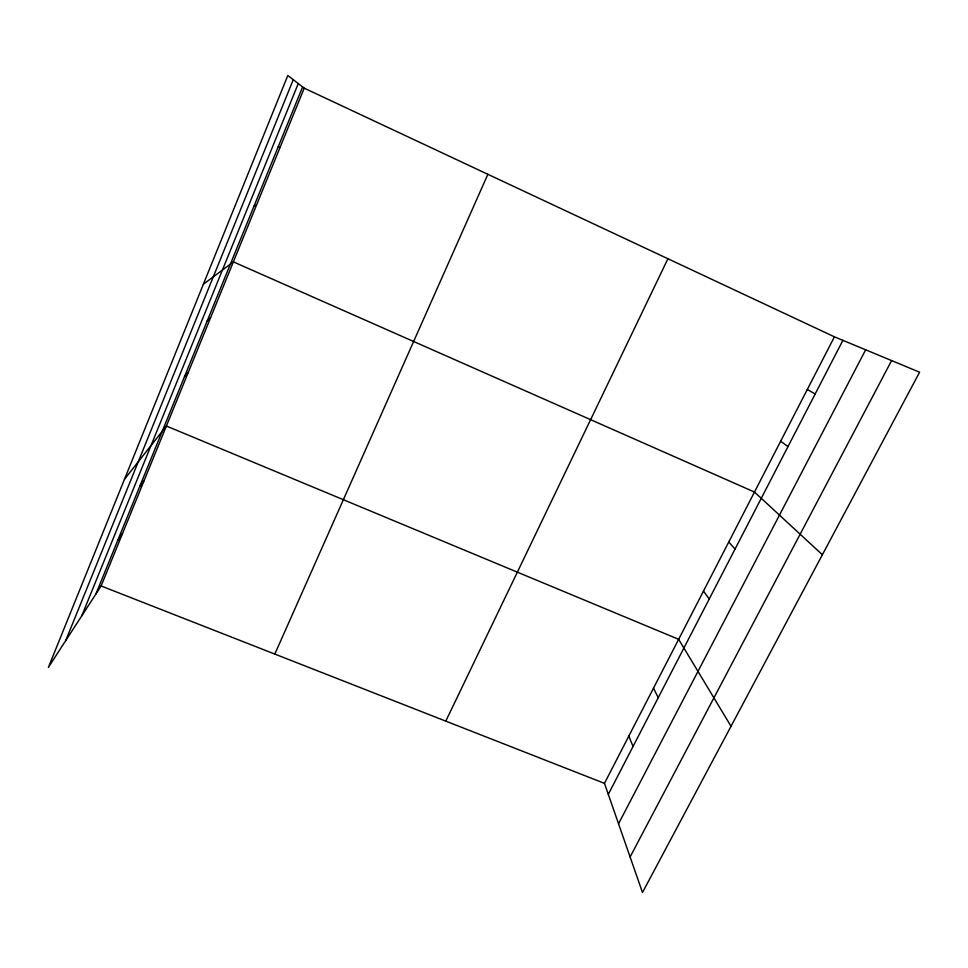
<?xml version="1.0" encoding="UTF-8"?>
<svg xmlns="http://www.w3.org/2000/svg" width="968" height="968" viewBox="0 0 968 968"><rect width="100%" height="100%" fill="white"/><g stroke="black" fill="none" stroke-linecap="round" stroke-linejoin="round"><path stroke-width="1.45" d="M65.703 640.635L293.256 79.703M81.76 615.854L298.265 83.563M95.868 594.074L302.609 86.938M101.12 585.967L304.23 88.173L287.811 75.492L48.4 667.351L101.12 585.967L604.468 783.354L642.486 892.508L919.6 372.208L834.416 336.828L304.23 88.173M274.815 654.078L487.872 174.3M445.788 721.124L667.92 258.746M604.468 783.354L834.416 336.828M608.303 794.353L842.886 340.349M618.54 823.744L865.658 349.799M630.107 856.97L891.601 360.58M117.564 540.846L122.476 533.634M139.682 486.589L144.22 480.322M124.473 479.293L166.387 426.017L678.653 639.316L731.021 726.278M184.525 376.6L188.3 372.305M207.249 320.868L210.613 317.601M203.377 284.229L233.361 261.868L754.483 492.046L822.376 554.749M254.003 206.172L256.532 205.071M278.07 147.136L280.151 147.184M807.3 389.487L815.189 393.964M780.656 441.226L787.988 446.599M728.771 541.983L735.027 549.098M703.494 591.073L709.241 598.998M653.485 688.163L658.252 697.674M628.764 736.164L633.06 746.437"/></g></svg>
